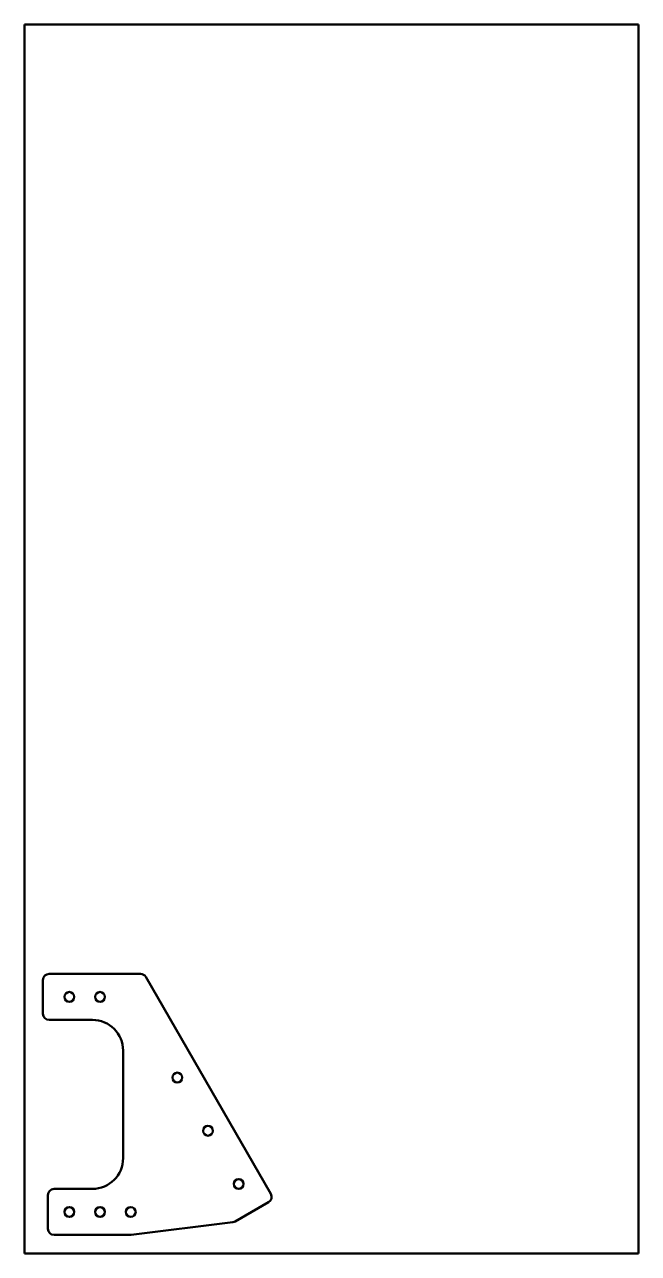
# Model space of a CAD drawing. Header units: millimetres. Extents: x 197 to 397, y 10 to 410.
import ezdxf

# ---------------------------------------------------------------- set-up
doc = ezdxf.new("R2010")
doc.units = ezdxf.units.MM
doc.layers.add('Visible (ISO)', color=7, linetype='Continuous', lineweight=50)

msp = doc.modelspace()

# ---------------------------------------------------------------- linework, layer by layer
at = {"layer": 'Visible (ISO)'}
for p, q in [((197, 410), (197, 10)), ((397, 410), (197, 410)), ((397, 10), (397, 410)), ((205, 101), (234.78, 101)), ((203, 88), (203, 99)), ((236.51, 100), (277.25, 29.43)), ((219.1, 86), (205, 86)), ((229.1, 41), (229.1, 76)), ((204.6, 18), (204.6, 29)), ((206.6, 31), (219.1, 31)), ((276.52, 26.7), (265.61, 20.4)), ((264.86, 20.15), (231.72, 16.02)), ((231.48, 16), (206.6, 16)), ((197, 10), (397, 10))]:
    msp.add_line(p, q, dxfattribs=at)
for centre in [(211.6, 93.5), (221.6, 93.5), (246.76, 67.25), (256.76, 49.93), (266.76, 32.61), (211.6, 23.5), (221.6, 23.5), (231.6, 23.5)]:
    msp.add_circle(centre, 1.6, dxfattribs=at)
for centre, radius, start, end in [((205, 99), 2, 90, 180), ((234.78, 99), 2, 30, 90), ((205, 88), 2, 180, 270), ((219.1, 76), 10, 0, 90), ((219.1, 41), 10, 270, 0), ((206.6, 29), 2, 90, 180), ((275.52, 28.43), 2, 300, 30), ((264.61, 22.13), 2, 277.1103, 300), ((206.6, 18), 2, 180, 270), ((231.48, 18), 2, 270, 277.1103)]:
    msp.add_arc(centre, radius, start, end, dxfattribs=at)

doc.saveas('drawing.dxf')
